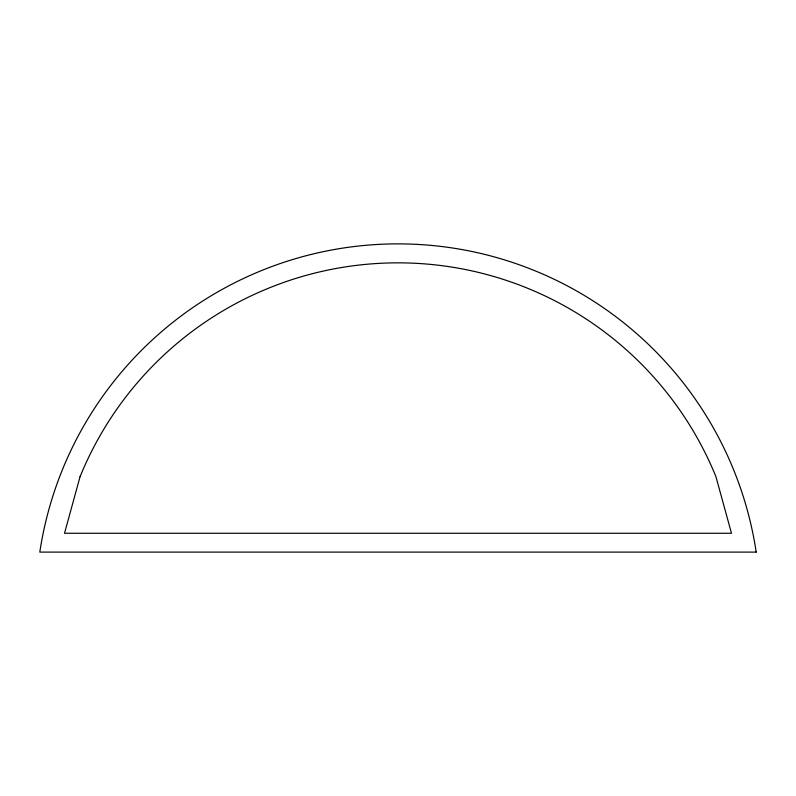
<?xml version="1.0" encoding="UTF-8"?>
<svg xmlns="http://www.w3.org/2000/svg" width="796" height="796" viewBox="0 0 796 796"><rect width="100%" height="100%" fill="white"/><g stroke="black" fill="none" stroke-linecap="round" stroke-linejoin="round"><path stroke-width="1.19" d="M80.048 476.724L64.516 533.27L731.484 533.27L715.952 476.724A343.275 343.275 0 0 0 80.048 476.724M756.2 552.106L39.8 552.106A362.25 362.25 0 0 1 756.2 552.106"/></g></svg>
